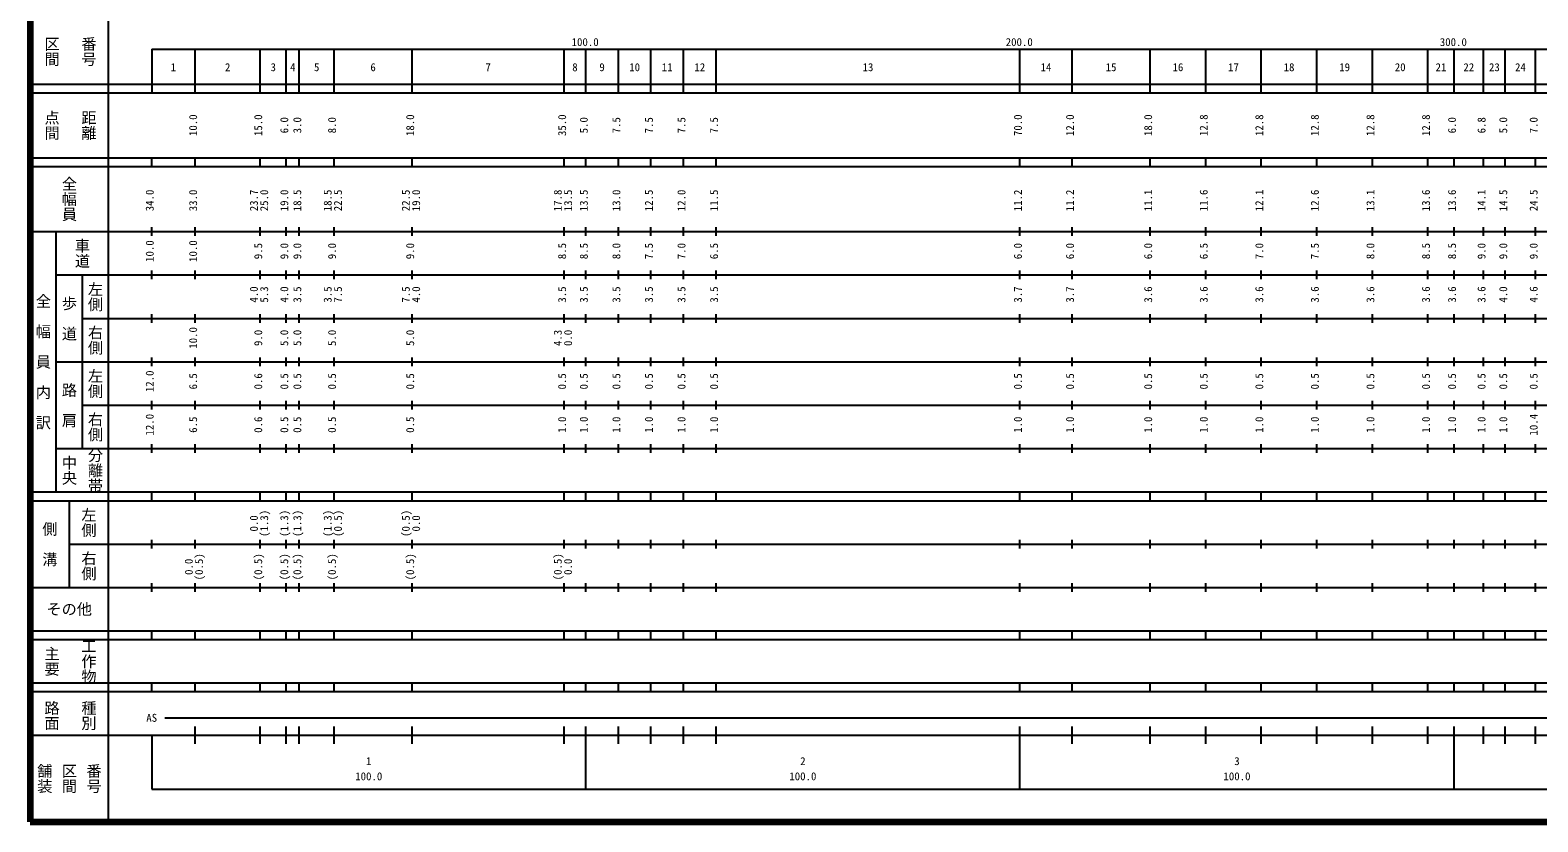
# Model space of a CAD drawing. Units: millimetres on the paper, enlarged 1000 times. Extents: x 40000 to 680000, y 20000 to 380000.
# Drawn here: x 40000 to 387310, y 20000 to 202409 of the extents above; entities that cross this region are included whole.
import ezdxf
from ezdxf.enums import TextEntityAlignment as Align

# ---------------------------------------------------------------- set-up
doc = ezdxf.new("R2010")
doc.units = ezdxf.units.MM
doc.header["$LTSCALE"] = 1000
doc.layers.add('M-TTL', color=2, linetype='Continuous', lineweight=140)
doc.layers.add('M-TTL-BAND', color=7, linetype='Continuous', lineweight=25)
doc.styles.add('@ＭＳ ゴシック', font='')
doc.styles.add('ＭＳ ゴシック', font='')
doc.styles.get('@ＭＳ ゴシック').set_extended_font_data('@MS Gothic')
doc.styles.get('ＭＳ ゴシック').set_extended_font_data('MS Gothic')

msp = doc.modelspace()

# ---------------------------------------------------------------- linework, layer by layer
at = {"layer": 'M-TTL'}
for p, q in [((40000, 380000), (40000, 20000)), ((40000, 20000), (680000, 20000))]:
    msp.add_line(p, q, dxfattribs=at)
at = {"layer": 'M-TTL-BAND'}
for p, q in [((58000, 370000), (58000, 20000)), ((68000, 198000), (579000, 198000)), ((68000, 198000), (68000, 188000)), ((78000, 188000), (78000, 198000)), ((93000, 188000), (93000, 198000)), ((99000, 188000), (99000, 198000)), ((102000, 188000), (102000, 198000)), ((110000, 188000), (110000, 198000)), ((128000, 188000), (128000, 198000)), ((163000, 188000), (163000, 198000)), ((168000, 188000), (168000, 198000)), ((175500, 188000), (175500, 198000)), ((183000, 188000), (183000, 198000)), ((190500, 188000), (190500, 198000)), ((198000, 188000), (198000, 198000)), ((268000, 188000), (268000, 198000)), ((280000, 188000), (280000, 198000)), ((298000, 188000), (298000, 198000)), ((310800, 188000), (310800, 198000)), ((323600, 188000), (323600, 198000)), ((336400, 188000), (336400, 198000)), ((349200, 188000), (349200, 198000)), ((362000, 188000), (362000, 198000)), ((368000, 188000), (368000, 198000)), ((374800, 188000), (374800, 198000)), ((379800, 188000), (379800, 198000)), ((386800, 188000), (386800, 198000)), ((40000, 190000), (579000, 190000)), ((40000, 188000), (579000, 188000)), ((40000, 173000), (579000, 173000)), ((40000, 171000), (579000, 171000)), ((68000, 171000), (68000, 173000)), ((78000, 171000), (78000, 173000)), ((93000, 171000), (93000, 173000)), ((99000, 171000), (99000, 173000)), ((102000, 171000), (102000, 173000)), ((110000, 171000), (110000, 173000)), ((128000, 171000), (128000, 173000)), ((163000, 171000), (163000, 173000)), ((168000, 171000), (168000, 173000)), ((175500, 171000), (175500, 173000)), ((183000, 171000), (183000, 173000)), ((190500, 171000), (190500, 173000)), ((198000, 171000), (198000, 173000)), ((268000, 171000), (268000, 173000)), ((280000, 171000), (280000, 173000)), ((298000, 171000), (298000, 173000)), ((310800, 171000), (310800, 173000)), ((323600, 171000), (323600, 173000)), ((336400, 171000), (336400, 173000)), ((349200, 171000), (349200, 173000)), ((362000, 171000), (362000, 173000)), ((368000, 171000), (368000, 173000)), ((374800, 171000), (374800, 173000)), ((379800, 171000), (379800, 173000)), ((386800, 171000), (386800, 173000)), ((68000, 155000), (68000, 157000)), ((78000, 155000), (78000, 157000)), ((93000, 155000), (93000, 157000)), ((99000, 155000), (99000, 157000)), ((102000, 155000), (102000, 157000)), ((110000, 155000), (110000, 157000)), ((128000, 155000), (128000, 157000)), ((163000, 155000), (163000, 157000)), ((168000, 155000), (168000, 157000)), ((175500, 155000), (175500, 157000)), ((183000, 155000), (183000, 157000)), ((190500, 155000), (190500, 157000)), ((198000, 155000), (198000, 157000)), ((268000, 155000), (268000, 157000)), ((280000, 155000), (280000, 157000)), ((298000, 155000), (298000, 157000)), ((310800, 155000), (310800, 157000)), ((323600, 155000), (323600, 157000)), ((336400, 155000), (336400, 157000)), ((349200, 155000), (349200, 157000)), ((362000, 155000), (362000, 157000)), ((368000, 155000), (368000, 157000)), ((374800, 155000), (374800, 157000)), ((379800, 155000), (379800, 157000)), ((386800, 155000), (386800, 157000)), ((40000, 156000), (579000, 156000)), ((46000, 96000), (46000, 156000)), ((46000, 146000), (579000, 146000)), ((52000, 146000), (52000, 106000)), ((68000, 145000), (68000, 147000)), ((78000, 145000), (78000, 147000)), ((93000, 145000), (93000, 147000)), ((99000, 145000), (99000, 147000)), ((102000, 145000), (102000, 147000)), ((110000, 145000), (110000, 147000)), ((128000, 145000), (128000, 147000)), ((163000, 145000), (163000, 147000)), ((168000, 145000), (168000, 147000)), ((175500, 145000), (175500, 147000)), ((183000, 145000), (183000, 147000)), ((190500, 145000), (190500, 147000)), ((198000, 145000), (198000, 147000)), ((268000, 145000), (268000, 147000)), ((280000, 145000), (280000, 147000)), ((298000, 145000), (298000, 147000)), ((310800, 145000), (310800, 147000)), ((323600, 145000), (323600, 147000)), ((336400, 145000), (336400, 147000)), ((349200, 145000), (349200, 147000)), ((362000, 145000), (362000, 147000)), ((368000, 145000), (368000, 147000)), ((374800, 145000), (374800, 147000)), ((379800, 145000), (379800, 147000)), ((386800, 145000), (386800, 147000)), ((52000, 136000), (579000, 136000)), ((68000, 135000), (68000, 137000)), ((78000, 135000), (78000, 137000)), ((93000, 135000), (93000, 137000)), ((99000, 135000), (99000, 137000)), ((102000, 135000), (102000, 137000)), ((110000, 135000), (110000, 137000)), ((128000, 135000), (128000, 137000)), ((163000, 135000), (163000, 137000)), ((168000, 135000), (168000, 137000)), ((175500, 135000), (175500, 137000)), ((183000, 135000), (183000, 137000)), ((190500, 135000), (190500, 137000)), ((198000, 135000), (198000, 137000)), ((268000, 135000), (268000, 137000)), ((280000, 135000), (280000, 137000)), ((298000, 135000), (298000, 137000)), ((310800, 135000), (310800, 137000)), ((323600, 135000), (323600, 137000)), ((336400, 135000), (336400, 137000)), ((349200, 135000), (349200, 137000)), ((362000, 135000), (362000, 137000)), ((368000, 135000), (368000, 137000)), ((374800, 135000), (374800, 137000)), ((379800, 135000), (379800, 137000)), ((386800, 135000), (386800, 137000)), ((46000, 126000), (579000, 126000)), ((68000, 125000), (68000, 127000)), ((78000, 125000), (78000, 127000)), ((93000, 125000), (93000, 127000)), ((99000, 125000), (99000, 127000)), ((102000, 125000), (102000, 127000)), ((110000, 125000), (110000, 127000)), ((128000, 125000), (128000, 127000)), ((163000, 125000), (163000, 127000)), ((168000, 125000), (168000, 127000)), ((175500, 125000), (175500, 127000)), ((183000, 125000), (183000, 127000)), ((190500, 125000), (190500, 127000)), ((198000, 125000), (198000, 127000)), ((268000, 125000), (268000, 127000)), ((280000, 125000), (280000, 127000)), ((298000, 125000), (298000, 127000)), ((310800, 125000), (310800, 127000)), ((323600, 125000), (323600, 127000)), ((336400, 125000), (336400, 127000)), ((349200, 125000), (349200, 127000)), ((362000, 125000), (362000, 127000)), ((368000, 125000), (368000, 127000)), ((374800, 125000), (374800, 127000)), ((379800, 125000), (379800, 127000)), ((386800, 125000), (386800, 127000)), ((52000, 116000), (579000, 116000)), ((68000, 115000), (68000, 117000)), ((78000, 115000), (78000, 117000)), ((93000, 115000), (93000, 117000)), ((99000, 115000), (99000, 117000)), ((102000, 115000), (102000, 117000)), ((110000, 115000), (110000, 117000)), ((128000, 115000), (128000, 117000)), ((163000, 115000), (163000, 117000)), ((168000, 115000), (168000, 117000)), ((175500, 115000), (175500, 117000)), ((183000, 115000), (183000, 117000)), ((190500, 115000), (190500, 117000)), ((198000, 115000), (198000, 117000)), ((268000, 115000), (268000, 117000)), ((280000, 115000), (280000, 117000)), ((298000, 115000), (298000, 117000)), ((310800, 115000), (310800, 117000)), ((323600, 115000), (323600, 117000)), ((336400, 115000), (336400, 117000)), ((349200, 115000), (349200, 117000)), ((362000, 115000), (362000, 117000)), ((368000, 115000), (368000, 117000)), ((374800, 115000), (374800, 117000)), ((379800, 115000), (379800, 117000)), ((386800, 115000), (386800, 117000)), ((46000, 106000), (579000, 106000)), ((68000, 105000), (68000, 107000)), ((78000, 105000), (78000, 107000)), ((93000, 105000), (93000, 107000)), ((99000, 105000), (99000, 107000)), ((102000, 105000), (102000, 107000)), ((110000, 105000), (110000, 107000)), ((128000, 105000), (128000, 107000)), ((163000, 105000), (163000, 107000)), ((168000, 105000), (168000, 107000)), ((175500, 105000), (175500, 107000)), ((183000, 105000), (183000, 107000)), ((190500, 105000), (190500, 107000)), ((198000, 105000), (198000, 107000)), ((268000, 105000), (268000, 107000)), ((280000, 105000), (280000, 107000)), ((298000, 105000), (298000, 107000)), ((310800, 105000), (310800, 107000)), ((323600, 105000), (323600, 107000)), ((336400, 105000), (336400, 107000)), ((349200, 105000), (349200, 107000)), ((362000, 105000), (362000, 107000)), ((368000, 105000), (368000, 107000)), ((374800, 105000), (374800, 107000)), ((379800, 105000), (379800, 107000)), ((386800, 105000), (386800, 107000)), ((40000, 96000), (579000, 96000)), ((40000, 94000), (579000, 94000)), ((49000, 94000), (49000, 74000)), ((68000, 94000), (68000, 96000)), ((78000, 94000), (78000, 96000)), ((93000, 94000), (93000, 96000)), ((99000, 94000), (99000, 96000)), ((102000, 94000), (102000, 96000)), ((110000, 94000), (110000, 96000)), ((128000, 94000), (128000, 96000)), ((163000, 94000), (163000, 96000)), ((168000, 94000), (168000, 96000)), ((175500, 94000), (175500, 96000)), ((183000, 94000), (183000, 96000)), ((190500, 94000), (190500, 96000)), ((198000, 94000), (198000, 96000)), ((268000, 94000), (268000, 96000)), ((280000, 94000), (280000, 96000)), ((298000, 94000), (298000, 96000)), ((310800, 94000), (310800, 96000)), ((323600, 94000), (323600, 96000)), ((336400, 94000), (336400, 96000)), ((349200, 94000), (349200, 96000)), ((362000, 94000), (362000, 96000)), ((368000, 94000), (368000, 96000)), ((374800, 94000), (374800, 96000)), ((379800, 94000), (379800, 96000)), ((386800, 94000), (386800, 96000)), ((49000, 84000), (579000, 84000)), ((68000, 83000), (68000, 85000)), ((78000, 83000), (78000, 85000)), ((93000, 83000), (93000, 85000)), ((99000, 83000), (99000, 85000)), ((102000, 83000), (102000, 85000)), ((110000, 83000), (110000, 85000)), ((128000, 83000), (128000, 85000)), ((163000, 83000), (163000, 85000)), ((168000, 83000), (168000, 85000)), ((175500, 83000), (175500, 85000)), ((183000, 83000), (183000, 85000)), ((190500, 83000), (190500, 85000)), ((198000, 83000), (198000, 85000)), ((268000, 83000), (268000, 85000)), ((280000, 83000), (280000, 85000)), ((298000, 83000), (298000, 85000)), ((310800, 83000), (310800, 85000)), ((323600, 83000), (323600, 85000)), ((336400, 83000), (336400, 85000)), ((349200, 83000), (349200, 85000)), ((362000, 83000), (362000, 85000)), ((368000, 83000), (368000, 85000)), ((374800, 83000), (374800, 85000)), ((379800, 83000), (379800, 85000)), ((386800, 83000), (386800, 85000)), ((40000, 74000), (579000, 74000)), ((68000, 73000), (68000, 75000)), ((78000, 73000), (78000, 75000)), ((93000, 73000), (93000, 75000)), ((99000, 73000), (99000, 75000)), ((102000, 73000), (102000, 75000)), ((110000, 73000), (110000, 75000)), ((128000, 73000), (128000, 75000)), ((163000, 73000), (163000, 75000)), ((168000, 73000), (168000, 75000)), ((175500, 73000), (175500, 75000)), ((183000, 73000), (183000, 75000)), ((190500, 73000), (190500, 75000)), ((198000, 73000), (198000, 75000)), ((268000, 73000), (268000, 75000)), ((280000, 73000), (280000, 75000)), ((298000, 73000), (298000, 75000)), ((310800, 73000), (310800, 75000)), ((323600, 73000), (323600, 75000)), ((336400, 73000), (336400, 75000)), ((349200, 73000), (349200, 75000)), ((362000, 73000), (362000, 75000)), ((368000, 73000), (368000, 75000)), ((374800, 73000), (374800, 75000)), ((379800, 73000), (379800, 75000)), ((386800, 73000), (386800, 75000)), ((40000, 64000), (579000, 64000)), ((68000, 62000), (68000, 64000)), ((78000, 62000), (78000, 64000)), ((93000, 62000), (93000, 64000)), ((99000, 62000), (99000, 64000)), ((102000, 62000), (102000, 64000)), ((110000, 62000), (110000, 64000)), ((128000, 62000), (128000, 64000)), ((163000, 62000), (163000, 64000)), ((168000, 62000), (168000, 64000)), ((175500, 62000), (175500, 64000)), ((183000, 62000), (183000, 64000)), ((190500, 62000), (190500, 64000)), ((198000, 62000), (198000, 64000)), ((268000, 62000), (268000, 64000)), ((280000, 62000), (280000, 64000)), ((298000, 62000), (298000, 64000)), ((310800, 62000), (310800, 64000)), ((323600, 62000), (323600, 64000)), ((336400, 62000), (336400, 64000)), ((349200, 62000), (349200, 64000)), ((362000, 62000), (362000, 64000)), ((368000, 62000), (368000, 64000)), ((374800, 62000), (374800, 64000)), ((379800, 62000), (379800, 64000)), ((386800, 62000), (386800, 64000)), ((40000, 62000), (579000, 62000)), ((40000, 52000), (579000, 52000)), ((40000, 50000), (579000, 50000)), ((68000, 50000), (68000, 52000)), ((78000, 50000), (78000, 52000)), ((93000, 50000), (93000, 52000)), ((99000, 50000), (99000, 52000)), ((102000, 50000), (102000, 52000)), ((110000, 50000), (110000, 52000)), ((128000, 50000), (128000, 52000)), ((163000, 50000), (163000, 52000)), ((168000, 50000), (168000, 52000)), ((175500, 50000), (175500, 52000)), ((183000, 50000), (183000, 52000)), ((190500, 50000), (190500, 52000)), ((198000, 50000), (198000, 52000)), ((268000, 50000), (268000, 52000)), ((280000, 50000), (280000, 52000)), ((298000, 50000), (298000, 52000)), ((310800, 50000), (310800, 52000)), ((323600, 50000), (323600, 52000)), ((336400, 50000), (336400, 52000)), ((349200, 50000), (349200, 52000)), ((362000, 50000), (362000, 52000)), ((368000, 50000), (368000, 52000)), ((374800, 50000), (374800, 52000)), ((379800, 50000), (379800, 52000)), ((386800, 50000), (386800, 52000)), ((71000, 44000), (565000, 44000)), ((78000, 38000), (78000, 42000)), ((93000, 38000), (93000, 42000)), ((99000, 38000), (99000, 42000)), ((102000, 38000), (102000, 42000)), ((110000, 38000), (110000, 42000)), ((128000, 38000), (128000, 42000)), ((163000, 38000), (163000, 42000)), ((168000, 27500), (168000, 42000)), ((175500, 38000), (175500, 42000)), ((183000, 38000), (183000, 42000)), ((190500, 38000), (190500, 42000)), ((198000, 38000), (198000, 42000)), ((268000, 27500), (268000, 42000)), ((280000, 38000), (280000, 42000)), ((298000, 38000), (298000, 42000)), ((310800, 38000), (310800, 42000)), ((323600, 38000), (323600, 42000)), ((336400, 38000), (336400, 42000)), ((349200, 38000), (349200, 42000)), ((362000, 38000), (362000, 42000)), ((368000, 27500), (368000, 42000)), ((374800, 38000), (374800, 42000)), ((379800, 38000), (379800, 42000)), ((386800, 38000), (386800, 42000)), ((40000, 40000), (579000, 40000)), ((68000, 40000), (68000, 27500)), ((68000, 27500), (579000, 27500))]:
    msp.add_line(p, q, dxfattribs=at)

# ---------------------------------------------------------------- texts
at = {"layer": 'M-TTL-BAND', "style": '@ＭＳ ゴシック'}
for s, p in [('区間', (45000, 197500)), ('番号', (53500, 197500)), ('点間', (45000, 180500)), ('距離', (53500, 180500)), ('全幅員', (49000, 163500)), ('車道', (52000, 151000)), ('左側', (55000, 141000)), ('全\u3000幅\u3000員\u3000内\u3000訳', (43000, 126000)), ('歩\u3000道', (49000, 136000)), ('右側', (55000, 131000)), ('左側', (55000, 121000)), ('路\u3000肩', (49000, 116000)), ('右側', (55000, 111000)), ('中央', (49000, 101000)), ('分離帯', (55000, 101000)), ('左側', (53500, 89000)), ('側\u3000溝', (44500, 84000)), ('右側', (53500, 79000)), ('主要', (45000, 57000)), ('工作物', (53500, 57000)), ('路面', (45000, 44500)), ('種別', (53500, 44500)), ('舗装', (43333, 30000)), ('区間', (49000, 30000)), ('番号', (54667, 30000))]:
    msp.add_text(s, height=2566, rotation=270, dxfattribs=at).set_placement(p, align=Align.MIDDLE_CENTER)
at = {"layer": 'M-TTL-BAND', "style": 'ＭＳ ゴシック'}
for s, p in [('100.0', (167844, 198195)), ('200.0', (267844, 198195)), ('300.0', (367844, 198195)), ('1', (73000, 192405)), ('2', (85500, 192405)), ('3', (96000, 192405)), ('4', (100500, 192405)), ('5', (106000, 192405)), ('6', (119000, 192405)), ('7', (145500, 192405)), ('8', (165500, 192405)), ('9', (171750, 192405)), ('10', (179250, 192405)), ('11', (186750, 192405)), ('12', (194250, 192405)), ('13', (233000, 192405)), ('14', (274000, 192405)), ('15', (289000, 192405)), ('16', (304400, 192405)), ('17', (317200, 192405)), ('18', (330000, 192405)), ('19', (342800, 192405)), ('20', (355600, 192405)), ('21', (365000, 192405)), ('22', (371400, 192405)), ('23', (377300, 192405)), ('24', (383300, 192405)), ('AS', (68000, 42500)), ('1', (118000, 32523)), ('2', (218000, 32523)), ('3', (318000, 32523)), ('100.0', (118000, 29033)), ('100.0', (218000, 29033)), ('100.0', (318000, 29033))]:
    msp.add_text(s, height=1833, dxfattribs=at).set_placement(p, align=Align.BOTTOM_CENTER)
for s, p in [('10.0', (79000, 180500)), ('15.0', (94000, 180500)), ('6.0', (100000, 180500)), ('3.0', (103000, 180500)), ('8.0', (111000, 180500)), ('18.0', (129000, 180500)), ('35.0', (164000, 180500)), ('5.0', (169000, 180500)), ('7.5', (176500, 180500)), ('7.5', (184000, 180500)), ('7.5', (191500, 180500)), ('7.5', (199000, 180500)), ('70.0', (269000, 180500)), ('12.0', (281000, 180500)), ('18.0', (299000, 180500)), ('12.8', (311800, 180500)), ('12.8', (324600, 180500)), ('12.8', (337400, 180500)), ('12.8', (350200, 180500)), ('12.8', (363000, 180500)), ('6.0', (369000, 180500)), ('6.8', (375800, 180500)), ('5.0', (380800, 180500)), ('7.0', (387800, 180500)), ('34.0', (69000, 163174)), ('33.0', (79000, 163174)), ('23.7', (93000, 163174)), ('25.0', (95370, 163174)), ('19.0', (100000, 163174)), ('18.5', (103000, 163174)), ('18.5', (110000, 163174)), ('22.5', (112370, 163174)), ('22.5', (128000, 163174)), ('19.0', (130370, 163174)), ('17.8', (163000, 163174)), ('13.5', (165370, 163174)), ('13.5', (169000, 163174)), ('13.0', (176500, 163174)), ('12.5', (184000, 163174)), ('12.0', (191500, 163174)), ('11.5', (199000, 163174)), ('11.2', (269000, 163174)), ('11.2', (281000, 163174)), ('11.1', (299000, 163174)), ('11.6', (311800, 163174)), ('12.1', (324600, 163174)), ('12.6', (337400, 163174)), ('13.1', (350200, 163174)), ('13.6', (363000, 163174)), ('13.6', (369000, 163174)), ('14.1', (375800, 163174)), ('14.5', (380800, 163174)), ('24.5', (387800, 163174)), ('10.0', (69000, 151500)), ('10.0', (79000, 151500)), ('9.5', (94000, 151500)), ('9.0', (100000, 151500)), ('9.0', (103000, 151500)), ('9.0', (111000, 151500)), ('9.0', (129000, 151500)), ('8.5', (164000, 151500)), ('8.5', (169000, 151500)), ('8.0', (176500, 151500)), ('7.5', (184000, 151500)), ('7.0', (191500, 151500)), ('6.5', (199000, 151500)), ('6.0', (269000, 151500)), ('6.0', (281000, 151500)), ('6.0', (299000, 151500)), ('6.5', (311800, 151500)), ('7.0', (324600, 151500)), ('7.5', (337400, 151500)), ('8.0', (350200, 151500)), ('8.5', (363000, 151500)), ('8.5', (369000, 151500)), ('9.0', (375800, 151500)), ('9.0', (380800, 151500)), ('9.0', (387800, 151500)), ('4.0', (93000, 141500)), ('5.3', (95370, 141500)), ('4.0', (100000, 141500)), ('3.5', (103000, 141500)), ('3.5', (110000, 141500)), ('7.5', (112370, 141500)), ('7.5', (128000, 141500)), ('4.0', (130370, 141500)), ('3.5', (164000, 141500)), ('3.5', (169000, 141500)), ('3.5', (176500, 141500)), ('3.5', (184000, 141500)), ('3.5', (191500, 141500)), ('3.5', (199000, 141500)), ('3.7', (269000, 141500)), ('3.7', (281000, 141500)), ('3.6', (299000, 141500)), ('3.6', (311800, 141500)), ('3.6', (324600, 141500)), ('3.6', (337400, 141500)), ('3.6', (350200, 141500)), ('3.6', (363000, 141500)), ('3.6', (369000, 141500)), ('3.6', (375800, 141500)), ('4.0', (380800, 141500)), ('4.6', (387800, 141500)), ('10.0', (79000, 131500)), ('9.0', (94000, 131500)), ('5.0', (100000, 131500)), ('5.0', (103000, 131500)), ('5.0', (111000, 131500)), ('5.0', (129000, 131500)), ('4.3', (163000, 131500)), ('0.0', (165370, 131500)), ('12.0', (69000, 121500)), ('6.5', (79000, 121500)), ('0.6', (94000, 121500)), ('0.5', (100000, 121500)), ('0.5', (103000, 121500)), ('0.5', (111000, 121500)), ('0.5', (129000, 121500)), ('0.5', (164000, 121500)), ('0.5', (169000, 121500)), ('0.5', (176500, 121500)), ('0.5', (184000, 121500)), ('0.5', (191500, 121500)), ('0.5', (199000, 121500)), ('0.5', (269000, 121500)), ('0.5', (281000, 121500)), ('0.5', (299000, 121500)), ('0.5', (311800, 121500)), ('0.5', (324600, 121500)), ('0.5', (337400, 121500)), ('0.5', (350200, 121500)), ('0.5', (363000, 121500)), ('0.5', (369000, 121500)), ('0.5', (375800, 121500)), ('0.5', (380800, 121500)), ('0.5', (387800, 121500)), ('12.0', (69000, 111500)), ('6.5', (79000, 111500)), ('0.6', (94000, 111500)), ('0.5', (100000, 111500)), ('0.5', (103000, 111500)), ('0.5', (111000, 111500)), ('0.5', (129000, 111500)), ('1.0', (164000, 111500)), ('1.0', (169000, 111500)), ('1.0', (176500, 111500)), ('1.0', (184000, 111500)), ('1.0', (191500, 111500)), ('1.0', (199000, 111500)), ('1.0', (269000, 111500)), ('1.0', (281000, 111500)), ('1.0', (299000, 111500)), ('1.0', (311800, 111500)), ('1.0', (324600, 111500)), ('1.0', (337400, 111500)), ('1.0', (350200, 111500)), ('1.0', (363000, 111500)), ('1.0', (369000, 111500)), ('1.0', (375800, 111500)), ('1.0', (380800, 111500)), ('10.4', (387800, 111500)), ('0.0', (93000, 88764)), ('(1.3)', (95370, 88764)), ('(1.3)', (100000, 88764)), ('(1.3)', (103000, 88764)), ('(1.3)', (110000, 88764)), ('(0.5)', (112370, 88764)), ('(0.5)', (128000, 88764)), ('0.0', (130370, 88764)), ('0.0', (78000, 78764)), ('(0.5)', (80370, 78764)), ('(0.5)', (94000, 78764)), ('(0.5)', (100000, 78764)), ('(0.5)', (103000, 78764)), ('(0.5)', (111000, 78764)), ('(0.5)', (129000, 78764)), ('(0.5)', (163000, 78764)), ('0.0', (165370, 78764))]:
    msp.add_text(s, height=1833, rotation=90, dxfattribs=at).set_placement(p, align=Align.BOTTOM_CENTER)
msp.add_text('その他', height=2566, dxfattribs=at).set_placement((49000, 69000), align=Align.MIDDLE_CENTER)

doc.saveas('drawing.dxf')
